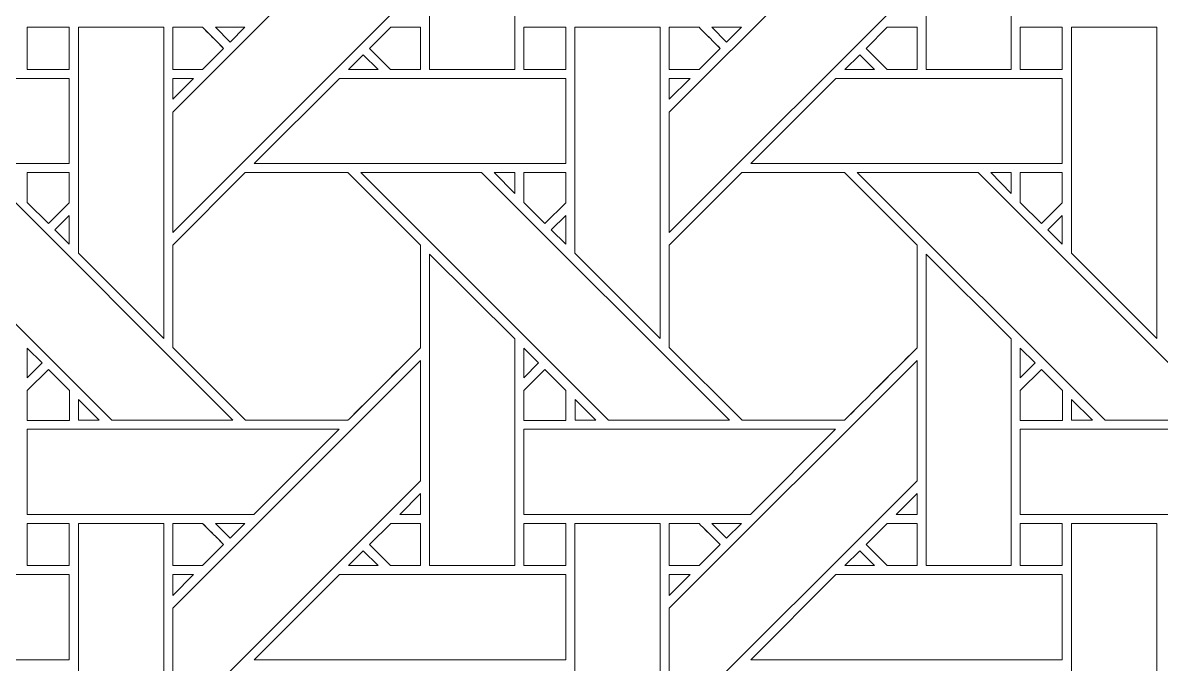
# Model space of a CAD drawing. Header units: inches. Extents: x 4.4 to 20.4, y 1.1 to 17.1.
# Drawn here: x 6.642 to 8.817, y 5.071 to 6.298 of the extents above; entities that cross this region are included whole.
import ezdxf

# ---------------------------------------------------------------- set-up
doc = ezdxf.new("R2010")
doc.units = ezdxf.units.IN
doc.header["$MEASUREMENT"] = 0
doc.layers.add('Design', color=7, linetype='Continuous', lineweight=0)

msp = doc.modelspace()

# ---------------------------------------------------------------- linework, layer by layer
at = {"layer": 'Design'}
for points, knots in [([(4.3829, 17.0948), (4.3829, 17.0948), (4.3829, 1.0948), (4.3829, 1.0948), (4.3829, 1.0948), (20.3829, 1.0948), (20.3829, 1.0948), (20.3829, 1.0948), (20.3829, 17.0948), (20.3829, 17.0948), (20.3829, 17.0948), (4.3829, 17.0948), (4.3829, 17.0948)], [0, 0, 0, 0, 1, 1, 1, 2, 2, 2, 3, 3, 3, 4, 4, 4, 4]), ([(19.3728, 16.2388), (19.3728, 16.2388), (5.2388, 16.2388), (5.2388, 16.2388), (5.2388, 16.2388), (5.2388, 1.9507), (5.2388, 1.9507), (5.2388, 1.9507), (19.5269, 1.9507), (19.5269, 1.9507), (19.5269, 1.9507), (19.5269, 16.2388), (19.5269, 16.2388), (19.5269, 16.2388), (19.3728, 16.2388), (19.3728, 16.2388)], [0, 0, 0, 0, 1, 1, 1, 2, 2, 2, 3, 3, 3, 4, 4, 4, 5, 5, 5, 5]), ([(7.5816, 6.6419), (7.5816, 6.6419), (7.5816, 6.2082), (7.5816, 6.2082), (7.5816, 6.2082), (7.4188, 6.2082), (7.4188, 6.2082), (7.4188, 6.2082), (7.4188, 6.8041), (7.4188, 6.8041), (7.4188, 6.8041), (7.5816, 6.6419), (7.5816, 6.6419)], [0, 0, 0, 0, 1, 1, 1, 2, 2, 2, 3, 3, 3, 4, 4, 4, 4]), ([(8.5303, 6.6419), (8.5303, 6.6419), (8.5303, 6.2082), (8.5303, 6.2082), (8.5303, 6.2082), (8.3676, 6.2082), (8.3676, 6.2082), (8.3676, 6.2082), (8.3676, 6.8041), (8.3676, 6.8041), (8.3676, 6.8041), (8.5303, 6.6419), (8.5303, 6.6419)], [0, 0, 0, 0, 1, 1, 1, 2, 2, 2, 3, 3, 3, 4, 4, 4, 4]), ([(6.928, 6.1269), (6.928, 6.1269), (7.4017, 6.6005), (7.4017, 6.6005), (7.4017, 6.6005), (7.4017, 6.3705), (7.4017, 6.3705), (7.4017, 6.3705), (6.928, 5.8968), (6.928, 5.8968), (6.928, 5.8968), (6.928, 6.1269), (6.928, 6.1269)], [0, 0, 0, 0, 1, 1, 1, 2, 2, 2, 3, 3, 3, 4, 4, 4, 4]), ([(7.8768, 6.1269), (7.8768, 6.1269), (8.3504, 6.6005), (8.3504, 6.6005), (8.3504, 6.6005), (8.3504, 6.3705), (8.3504, 6.3705), (8.3504, 6.3705), (7.8768, 5.8968), (7.8768, 5.8968), (7.8768, 5.8968), (7.8768, 6.1269), (7.8768, 6.1269)], [0, 0, 0, 0, 1, 1, 1, 2, 2, 2, 3, 3, 3, 4, 4, 4, 4]), ([(6.6501, 6.2082), (6.6501, 6.2082), (6.6501, 6.289), (6.6501, 6.289), (6.6501, 6.289), (6.7304, 6.289), (6.7304, 6.289), (6.7304, 6.289), (6.7304, 6.2082), (6.7304, 6.2082), (6.7304, 6.2082), (6.6501, 6.2082), (6.6501, 6.2082)], [0, 0, 0, 0, 1, 1, 1, 2, 2, 2, 3, 3, 3, 4, 4, 4, 4]), ([(6.7304, 6.289), (6.7304, 6.289), (6.7304, 6.2082), (6.7304, 6.2082), (6.7304, 6.2082), (6.6501, 6.2082), (6.6501, 6.2082), (6.6501, 6.2082), (6.6501, 6.289), (6.6501, 6.289), (6.6501, 6.289), (6.7304, 6.289), (6.7304, 6.289)], [0, 0, 0, 0, 1, 1, 1, 2, 2, 2, 3, 3, 3, 4, 4, 4, 4]), ([(6.9109, 6.289), (6.9109, 6.289), (6.9109, 5.6939), (6.9109, 5.6939), (6.9109, 5.6939), (6.748, 5.8568), (6.748, 5.8568), (6.748, 5.8568), (6.748, 6.289), (6.748, 6.289), (6.748, 6.289), (6.9109, 6.289), (6.9109, 6.289)], [0, 0, 0, 0, 1, 1, 1, 2, 2, 2, 3, 3, 3, 4, 4, 4, 4]), ([(6.928, 6.2082), (6.928, 6.2082), (6.928, 6.289), (6.928, 6.289), (6.928, 6.289), (6.985, 6.289), (6.985, 6.289), (6.9902, 6.2839), (7.021, 6.2531), (7.0254, 6.2486), (7.0254, 6.2486), (6.985, 6.2082), (6.985, 6.2082), (6.985, 6.2082), (6.928, 6.2082), (6.928, 6.2082)], [0, 0, 0, 0, 1, 1, 1, 2, 2, 2, 3, 3, 3, 4, 4, 4, 5, 5, 5, 5]), ([(7.0111, 6.263), (7.0111, 6.263), (7.0254, 6.2486), (7.0254, 6.2486), (7.0254, 6.2486), (6.985, 6.2082), (6.985, 6.2082), (6.985, 6.2082), (6.928, 6.2082), (6.928, 6.2082), (6.928, 6.2082), (6.928, 6.289), (6.928, 6.289), (6.928, 6.289), (6.985, 6.289), (6.985, 6.289), (6.9907, 6.2834), (7.0014, 6.2727), (7.0111, 6.263)], [0, 0, 0, 0, 1, 1, 1, 2, 2, 2, 3, 3, 3, 4, 4, 4, 5, 5, 5, 6, 6, 6, 6]), ([(7.0095, 6.289), (7.0095, 6.289), (7.0659, 6.289), (7.0659, 6.289), (7.0659, 6.289), (7.0376, 6.2608), (7.0376, 6.2608), (7.0376, 6.2608), (7.0095, 6.289), (7.0095, 6.289)], [0, 0, 0, 0, 1, 1, 1, 2, 2, 2, 3, 3, 3, 3]), ([(7.3445, 6.2082), (7.3445, 6.2082), (7.3042, 6.2486), (7.3042, 6.2486), (7.3042, 6.2486), (7.3446, 6.289), (7.3446, 6.289), (7.3446, 6.289), (7.4017, 6.289), (7.4017, 6.289), (7.4017, 6.289), (7.4017, 6.2082), (7.4017, 6.2082), (7.4017, 6.2082), (7.3445, 6.2082), (7.3445, 6.2082)], [0, 0, 0, 0, 1, 1, 1, 2, 2, 2, 3, 3, 3, 4, 4, 4, 5, 5, 5, 5]), ([(7.3042, 6.2486), (7.3042, 6.2486), (7.3446, 6.289), (7.3446, 6.289), (7.3446, 6.289), (7.4017, 6.289), (7.4017, 6.289), (7.4017, 6.289), (7.4017, 6.2082), (7.4017, 6.2082), (7.4017, 6.2082), (7.3445, 6.2082), (7.3445, 6.2082), (7.3445, 6.2082), (7.3042, 6.2486), (7.3042, 6.2486)], [0, 0, 0, 0, 1, 1, 1, 2, 2, 2, 3, 3, 3, 4, 4, 4, 5, 5, 5, 5]), ([(7.5989, 6.2082), (7.5989, 6.2082), (7.5989, 6.289), (7.5989, 6.289), (7.5989, 6.289), (7.6791, 6.289), (7.6791, 6.289), (7.6791, 6.289), (7.6791, 6.2082), (7.6791, 6.2082), (7.6791, 6.2082), (7.5989, 6.2082), (7.5989, 6.2082)], [0, 0, 0, 0, 1, 1, 1, 2, 2, 2, 3, 3, 3, 4, 4, 4, 4]), ([(7.5989, 6.289), (7.5989, 6.289), (7.6791, 6.289), (7.6791, 6.289), (7.6791, 6.289), (7.6791, 6.2082), (7.6791, 6.2082), (7.6791, 6.2082), (7.5989, 6.2082), (7.5989, 6.2082), (7.5989, 6.2082), (7.5989, 6.289), (7.5989, 6.289)], [0, 0, 0, 0, 1, 1, 1, 2, 2, 2, 3, 3, 3, 4, 4, 4, 4]), ([(7.8596, 6.289), (7.8596, 6.289), (7.8596, 5.6939), (7.8596, 5.6939), (7.8596, 5.6939), (7.6967, 5.8568), (7.6967, 5.8568), (7.6967, 5.8568), (7.6967, 6.289), (7.6967, 6.289), (7.6967, 6.289), (7.8596, 6.289), (7.8596, 6.289)], [0, 0, 0, 0, 1, 1, 1, 2, 2, 2, 3, 3, 3, 4, 4, 4, 4]), ([(7.8767, 6.2082), (7.8767, 6.2082), (7.8767, 6.289), (7.8767, 6.289), (7.8767, 6.289), (7.9338, 6.289), (7.9338, 6.289), (7.9389, 6.2839), (7.9697, 6.2531), (7.9741, 6.2486), (7.9741, 6.2486), (7.9337, 6.2082), (7.9337, 6.2082), (7.9337, 6.2082), (7.8767, 6.2082), (7.8767, 6.2082)], [0, 0, 0, 0, 1, 1, 1, 2, 2, 2, 3, 3, 3, 4, 4, 4, 5, 5, 5, 5]), ([(7.959, 6.2638), (7.959, 6.2638), (7.9741, 6.2486), (7.9741, 6.2486), (7.9741, 6.2486), (7.9337, 6.2082), (7.9337, 6.2082), (7.9337, 6.2082), (7.8767, 6.2082), (7.8767, 6.2082), (7.8767, 6.2082), (7.8767, 6.289), (7.8767, 6.289), (7.8767, 6.289), (7.9338, 6.289), (7.9338, 6.289), (7.9393, 6.2835), (7.9495, 6.2733), (7.959, 6.2638)], [0, 0, 0, 0, 1, 1, 1, 2, 2, 2, 3, 3, 3, 4, 4, 4, 5, 5, 5, 6, 6, 6, 6]), ([(7.9582, 6.289), (7.9582, 6.289), (8.0146, 6.289), (8.0146, 6.289), (8.0146, 6.289), (7.9864, 6.2608), (7.9864, 6.2608), (7.9864, 6.2608), (7.9582, 6.289), (7.9582, 6.289)], [0, 0, 0, 0, 1, 1, 1, 2, 2, 2, 3, 3, 3, 3]), ([(8.2933, 6.2082), (8.2933, 6.2082), (8.2529, 6.2486), (8.2529, 6.2486), (8.2529, 6.2486), (8.2934, 6.289), (8.2934, 6.289), (8.2934, 6.289), (8.3504, 6.289), (8.3504, 6.289), (8.3504, 6.289), (8.3504, 6.2082), (8.3504, 6.2082), (8.3504, 6.2082), (8.2933, 6.2082), (8.2933, 6.2082)], [0, 0, 0, 0, 1, 1, 1, 2, 2, 2, 3, 3, 3, 4, 4, 4, 5, 5, 5, 5]), ([(8.2529, 6.2486), (8.2529, 6.2486), (8.2934, 6.289), (8.2934, 6.289), (8.2934, 6.289), (8.3504, 6.289), (8.3504, 6.289), (8.3504, 6.289), (8.3504, 6.2082), (8.3504, 6.2082), (8.3504, 6.2082), (8.2933, 6.2082), (8.2933, 6.2082), (8.2933, 6.2082), (8.2529, 6.2486), (8.2529, 6.2486)], [0, 0, 0, 0, 1, 1, 1, 2, 2, 2, 3, 3, 3, 4, 4, 4, 5, 5, 5, 5]), ([(8.5476, 6.2082), (8.5476, 6.2082), (8.5476, 6.289), (8.5476, 6.289), (8.5476, 6.289), (8.6278, 6.289), (8.6278, 6.289), (8.6278, 6.289), (8.6278, 6.2082), (8.6278, 6.2082), (8.6278, 6.2082), (8.5476, 6.2082), (8.5476, 6.2082)], [0, 0, 0, 0, 1, 1, 1, 2, 2, 2, 3, 3, 3, 4, 4, 4, 4]), ([(8.5476, 6.289), (8.5476, 6.289), (8.6278, 6.289), (8.6278, 6.289), (8.6278, 6.289), (8.6278, 6.2082), (8.6278, 6.2082), (8.6278, 6.2082), (8.5476, 6.2082), (8.5476, 6.2082), (8.5476, 6.2082), (8.5476, 6.289), (8.5476, 6.289)], [0, 0, 0, 0, 1, 1, 1, 2, 2, 2, 3, 3, 3, 4, 4, 4, 4]), ([(8.8083, 6.289), (8.8083, 6.289), (8.8083, 5.6939), (8.8083, 5.6939), (8.8083, 5.6939), (8.6454, 5.8568), (8.6454, 5.8568), (8.6454, 5.8568), (8.6454, 6.289), (8.6454, 6.289), (8.6454, 6.289), (8.8083, 6.289), (8.8083, 6.289)], [0, 0, 0, 0, 1, 1, 1, 2, 2, 2, 3, 3, 3, 4, 4, 4, 4]), ([(7.3204, 6.2082), (7.3204, 6.2082), (7.2639, 6.2082), (7.2639, 6.2082), (7.2639, 6.2082), (7.2921, 6.2365), (7.2921, 6.2365), (7.2921, 6.2365), (7.3204, 6.2082), (7.3204, 6.2082)], [0, 0, 0, 0, 1, 1, 1, 2, 2, 2, 3, 3, 3, 3]), ([(8.2691, 6.2082), (8.2691, 6.2082), (8.2126, 6.2082), (8.2126, 6.2082), (8.2126, 6.2082), (8.2408, 6.2365), (8.2408, 6.2365), (8.2408, 6.2365), (8.2691, 6.2082), (8.2691, 6.2082)], [0, 0, 0, 0, 1, 1, 1, 2, 2, 2, 3, 3, 3, 3]), ([(6.298, 6.1911), (6.298, 6.1911), (6.7304, 6.1911), (6.7304, 6.1911), (6.7304, 6.1911), (6.7304, 6.0283), (6.7304, 6.0283), (6.7304, 6.0283), (6.1351, 6.0283), (6.1351, 6.0283), (6.1351, 6.0283), (6.298, 6.1911), (6.298, 6.1911)], [0, 0, 0, 0, 1, 1, 1, 2, 2, 2, 3, 3, 3, 4, 4, 4, 4]), ([(6.9679, 6.1911), (6.9679, 6.1911), (6.928, 6.1513), (6.928, 6.1513), (6.928, 6.1513), (6.928, 6.1911), (6.928, 6.1911), (6.928, 6.1911), (6.9679, 6.1911), (6.9679, 6.1911)], [0, 0, 0, 0, 1, 1, 1, 2, 2, 2, 3, 3, 3, 3]), ([(7.2467, 6.1911), (7.2467, 6.1911), (7.6792, 6.1911), (7.6792, 6.1911), (7.6792, 6.1911), (7.6792, 6.0283), (7.6792, 6.0283), (7.6792, 6.0283), (7.0839, 6.0283), (7.0839, 6.0283), (7.0839, 6.0283), (7.2467, 6.1911), (7.2467, 6.1911)], [0, 0, 0, 0, 1, 1, 1, 2, 2, 2, 3, 3, 3, 4, 4, 4, 4]), ([(7.9166, 6.1911), (7.9166, 6.1911), (7.8768, 6.1513), (7.8768, 6.1513), (7.8768, 6.1513), (7.8768, 6.1911), (7.8768, 6.1911), (7.8768, 6.1911), (7.9166, 6.1911), (7.9166, 6.1911)], [0, 0, 0, 0, 1, 1, 1, 2, 2, 2, 3, 3, 3, 3]), ([(8.1954, 6.1911), (8.1954, 6.1911), (8.6279, 6.1911), (8.6279, 6.1911), (8.6279, 6.1911), (8.6279, 6.0283), (8.6279, 6.0283), (8.6279, 6.0283), (8.0326, 6.0283), (8.0326, 6.0283), (8.0326, 6.0283), (8.1954, 6.1911), (8.1954, 6.1911)], [0, 0, 0, 0, 1, 1, 1, 2, 2, 2, 3, 3, 3, 4, 4, 4, 4]), ([(6.5694, 6.0112), (6.5694, 6.0112), (7.043, 5.5375), (7.043, 5.5375), (7.043, 5.5375), (6.812, 5.5375), (6.812, 5.5375), (6.812, 5.5375), (6.3385, 6.0112), (6.3385, 6.0112), (6.3385, 6.0112), (6.5694, 6.0112), (6.5694, 6.0112)], [0, 0, 0, 0, 1, 1, 1, 2, 2, 2, 3, 3, 3, 4, 4, 4, 4]), ([(6.6501, 5.9539), (6.6501, 5.9539), (6.6501, 6.0111), (6.6501, 6.0111), (6.6501, 6.0111), (6.7304, 6.0111), (6.7304, 6.0111), (6.7304, 6.0111), (6.7304, 5.9535), (6.7304, 5.9535), (6.7304, 5.9535), (6.6904, 5.9136), (6.6904, 5.9136), (6.6904, 5.9136), (6.6501, 5.9539), (6.6501, 5.9539)], [0, 0, 0, 0, 1, 1, 1, 2, 2, 2, 3, 3, 3, 4, 4, 4, 5, 5, 5, 5]), ([(6.6904, 5.9136), (6.6904, 5.9136), (6.6501, 5.9539), (6.6501, 5.9539), (6.6501, 5.9539), (6.6501, 6.0111), (6.6501, 6.0111), (6.6501, 6.0111), (6.7304, 6.0111), (6.7304, 6.0111), (6.7304, 6.0111), (6.7304, 5.9535), (6.7304, 5.9535), (6.7304, 5.9535), (6.6904, 5.9136), (6.6904, 5.9136)], [0, 0, 0, 0, 1, 1, 1, 2, 2, 2, 3, 3, 3, 4, 4, 4, 5, 5, 5, 5]), ([(7.2629, 5.5375), (7.2629, 5.5375), (7.0672, 5.5375), (7.0672, 5.5375), (7.0672, 5.5375), (6.928, 5.6767), (6.928, 5.6767), (6.928, 5.6767), (6.928, 5.8724), (6.928, 5.8724), (6.928, 5.8724), (7.0667, 6.0111), (7.0667, 6.0111), (7.0667, 6.0111), (7.2629, 6.0111), (7.2629, 6.0111), (7.2629, 6.0111), (7.4016, 5.8724), (7.4016, 5.8724), (7.4016, 5.8724), (7.4016, 5.6762), (7.4016, 5.6762), (7.3838, 5.6582), (7.2719, 5.5465), (7.2629, 5.5375)], [0, 0, 0, 0, 1, 1, 1, 2, 2, 2, 3, 3, 3, 4, 4, 4, 5, 5, 5, 6, 6, 6, 7, 7, 7, 8, 8, 8, 8]), ([(6.928, 5.8724), (6.928, 5.8724), (7.0667, 6.0111), (7.0667, 6.0111), (7.0667, 6.0111), (7.2629, 6.0111), (7.2629, 6.0111), (7.2629, 6.0111), (7.4016, 5.8724), (7.4016, 5.8724), (7.4016, 5.8724), (7.4016, 5.6762), (7.4016, 5.6762), (7.3836, 5.658), (7.2717, 5.5463), (7.2629, 5.5375), (7.2629, 5.5375), (7.0672, 5.5375), (7.0672, 5.5375), (7.0672, 5.5375), (6.928, 5.6767), (6.928, 5.6767), (6.928, 5.6767), (6.928, 5.8724), (6.928, 5.8724)], [0, 0, 0, 0, 1, 1, 1, 2, 2, 2, 3, 3, 3, 4, 4, 4, 5, 5, 5, 6, 6, 6, 7, 7, 7, 8, 8, 8, 8]), ([(7.5181, 6.0112), (7.5181, 6.0112), (7.9918, 5.5375), (7.9918, 5.5375), (7.9918, 5.5375), (7.7607, 5.5375), (7.7607, 5.5375), (7.7607, 5.5375), (7.2872, 6.0112), (7.2872, 6.0112), (7.2872, 6.0112), (7.5181, 6.0112), (7.5181, 6.0112)], [0, 0, 0, 0, 1, 1, 1, 2, 2, 2, 3, 3, 3, 4, 4, 4, 4]), ([(7.5817, 6.0111), (7.5817, 6.0111), (7.5817, 5.9713), (7.5817, 5.9713), (7.5817, 5.9713), (7.5422, 6.0111), (7.5422, 6.0111), (7.5422, 6.0111), (7.5817, 6.0111), (7.5817, 6.0111)], [0, 0, 0, 0, 1, 1, 1, 2, 2, 2, 3, 3, 3, 3]), ([(7.6791, 6.0111), (7.6791, 6.0111), (7.6791, 5.9535), (7.6791, 5.9535), (7.6791, 5.9535), (7.6392, 5.9136), (7.6392, 5.9136), (7.6392, 5.9136), (7.5988, 5.9539), (7.5988, 5.9539), (7.5988, 5.9539), (7.5988, 6.0111), (7.5988, 6.0111), (7.5988, 6.0111), (7.6791, 6.0111), (7.6791, 6.0111)], [0, 0, 0, 0, 1, 1, 1, 2, 2, 2, 3, 3, 3, 4, 4, 4, 5, 5, 5, 5]), ([(7.6392, 5.9136), (7.6392, 5.9136), (7.5988, 5.9539), (7.5988, 5.9539), (7.5988, 5.9539), (7.5988, 6.0111), (7.5988, 6.0111), (7.5988, 6.0111), (7.6791, 6.0111), (7.6791, 6.0111), (7.6791, 6.0111), (7.6791, 5.9535), (7.6791, 5.9535), (7.6791, 5.9535), (7.6392, 5.9136), (7.6392, 5.9136)], [0, 0, 0, 0, 1, 1, 1, 2, 2, 2, 3, 3, 3, 4, 4, 4, 5, 5, 5, 5]), ([(8.2117, 5.5375), (8.2117, 5.5375), (8.016, 5.5375), (8.016, 5.5375), (8.016, 5.5375), (7.8767, 5.6767), (7.8767, 5.6767), (7.8767, 5.6767), (7.8767, 5.8724), (7.8767, 5.8724), (7.8767, 5.8724), (8.0154, 6.0111), (8.0154, 6.0111), (8.0154, 6.0111), (8.2116, 6.0111), (8.2116, 6.0111), (8.2116, 6.0111), (8.3504, 5.8724), (8.3504, 5.8724), (8.3504, 5.8724), (8.3504, 5.6762), (8.3504, 5.6762), (8.3326, 5.6582), (8.2207, 5.5465), (8.2117, 5.5375)], [0, 0, 0, 0, 1, 1, 1, 2, 2, 2, 3, 3, 3, 4, 4, 4, 5, 5, 5, 6, 6, 6, 7, 7, 7, 8, 8, 8, 8]), ([(7.8767, 5.8724), (7.8767, 5.8724), (8.0154, 6.0111), (8.0154, 6.0111), (8.0154, 6.0111), (8.2116, 6.0111), (8.2116, 6.0111), (8.2116, 6.0111), (8.3504, 5.8724), (8.3504, 5.8724), (8.3504, 5.8724), (8.3504, 5.6762), (8.3504, 5.6762), (8.3324, 5.6581), (8.2205, 5.5464), (8.2117, 5.5375), (8.2117, 5.5375), (8.016, 5.5375), (8.016, 5.5375), (8.016, 5.5375), (7.8767, 5.6767), (7.8767, 5.6767), (7.8767, 5.6767), (7.8767, 5.8724), (7.8767, 5.8724)], [0, 0, 0, 0, 1, 1, 1, 2, 2, 2, 3, 3, 3, 4, 4, 4, 5, 5, 5, 6, 6, 6, 7, 7, 7, 8, 8, 8, 8]), ([(8.2359, 6.0112), (8.2359, 6.0112), (8.4669, 6.0112), (8.4669, 6.0112), (8.4669, 6.0112), (8.9405, 5.5375), (8.9405, 5.5375), (8.9405, 5.5375), (8.7095, 5.5375), (8.7095, 5.5375), (8.7095, 5.5375), (8.2359, 6.0112), (8.2359, 6.0112)], [0, 0, 0, 0, 1, 1, 1, 2, 2, 2, 3, 3, 3, 4, 4, 4, 4]), ([(8.5304, 6.0111), (8.5304, 6.0111), (8.5304, 5.9713), (8.5304, 5.9713), (8.5304, 5.9713), (8.491, 6.0111), (8.491, 6.0111), (8.491, 6.0111), (8.5304, 6.0111), (8.5304, 6.0111)], [0, 0, 0, 0, 1, 1, 1, 2, 2, 2, 3, 3, 3, 3]), ([(8.6278, 6.0111), (8.6278, 6.0111), (8.6278, 5.9535), (8.6278, 5.9535), (8.6278, 5.9535), (8.5879, 5.9136), (8.5879, 5.9136), (8.5879, 5.9136), (8.5476, 5.9539), (8.5476, 5.9539), (8.5476, 5.9539), (8.5476, 6.0111), (8.5476, 6.0111), (8.5476, 6.0111), (8.6278, 6.0111), (8.6278, 6.0111)], [0, 0, 0, 0, 1, 1, 1, 2, 2, 2, 3, 3, 3, 4, 4, 4, 5, 5, 5, 5]), ([(8.5879, 5.9136), (8.5879, 5.9136), (8.5476, 5.9539), (8.5476, 5.9539), (8.5476, 5.9539), (8.5476, 6.0111), (8.5476, 6.0111), (8.5476, 6.0111), (8.6278, 6.0111), (8.6278, 6.0111), (8.6278, 6.0111), (8.6278, 5.9535), (8.6278, 5.9535), (8.6278, 5.9535), (8.5879, 5.9136), (8.5879, 5.9136)], [0, 0, 0, 0, 1, 1, 1, 2, 2, 2, 3, 3, 3, 4, 4, 4, 5, 5, 5, 5]), ([(6.7304, 5.9293), (6.7304, 5.9293), (6.7304, 5.8741), (6.7304, 5.8741), (6.7304, 5.8741), (6.7027, 5.9015), (6.7027, 5.9015), (6.7027, 5.9015), (6.7304, 5.9293), (6.7304, 5.9293)], [0, 0, 0, 0, 1, 1, 1, 2, 2, 2, 3, 3, 3, 3]), ([(7.6792, 5.9293), (7.6792, 5.9293), (7.6792, 5.8741), (7.6792, 5.8741), (7.6792, 5.8741), (7.6514, 5.9015), (7.6514, 5.9015), (7.6514, 5.9015), (7.6792, 5.9293), (7.6792, 5.9293)], [0, 0, 0, 0, 1, 1, 1, 2, 2, 2, 3, 3, 3, 3]), ([(8.6279, 5.9293), (8.6279, 5.9293), (8.6279, 5.8741), (8.6279, 5.8741), (8.6279, 5.8741), (8.6001, 5.9015), (8.6001, 5.9015), (8.6001, 5.9015), (8.6279, 5.9293), (8.6279, 5.9293)], [0, 0, 0, 0, 1, 1, 1, 2, 2, 2, 3, 3, 3, 3]), ([(7.5816, 5.6932), (7.5816, 5.6932), (7.5816, 5.2595), (7.5816, 5.2595), (7.5816, 5.2595), (7.4188, 5.2595), (7.4188, 5.2595), (7.4188, 5.2595), (7.4188, 5.8553), (7.4188, 5.8553), (7.4188, 5.8553), (7.5816, 5.6932), (7.5816, 5.6932)], [0, 0, 0, 0, 1, 1, 1, 2, 2, 2, 3, 3, 3, 4, 4, 4, 4]), ([(8.5303, 5.6932), (8.5303, 5.6932), (8.5303, 5.2595), (8.5303, 5.2595), (8.5303, 5.2595), (8.3676, 5.2595), (8.3676, 5.2595), (8.3676, 5.2595), (8.3676, 5.8553), (8.3676, 5.8553), (8.3676, 5.8553), (8.5303, 5.6932), (8.5303, 5.6932)], [0, 0, 0, 0, 1, 1, 1, 2, 2, 2, 3, 3, 3, 4, 4, 4, 4]), ([(6.6502, 5.6189), (6.6502, 5.6189), (6.6502, 5.6757), (6.6502, 5.6757), (6.6502, 5.6757), (6.6784, 5.6471), (6.6784, 5.6471), (6.6784, 5.6471), (6.6502, 5.6189), (6.6502, 5.6189)], [0, 0, 0, 0, 1, 1, 1, 2, 2, 2, 3, 3, 3, 3]), ([(7.5989, 5.6189), (7.5989, 5.6189), (7.5989, 5.6757), (7.5989, 5.6757), (7.5989, 5.6757), (7.6271, 5.6471), (7.6271, 5.6471), (7.6271, 5.6471), (7.5989, 5.6189), (7.5989, 5.6189)], [0, 0, 0, 0, 1, 1, 1, 2, 2, 2, 3, 3, 3, 3]), ([(8.5758, 5.6471), (8.5758, 5.6471), (8.5476, 5.6189), (8.5476, 5.6189), (8.5476, 5.6189), (8.5476, 5.6757), (8.5476, 5.6757), (8.5476, 5.6757), (8.5758, 5.6471), (8.5758, 5.6471)], [0, 0, 0, 0, 1, 1, 1, 2, 2, 2, 3, 3, 3, 3]), ([(6.6501, 5.5372), (6.6501, 5.5372), (6.6501, 5.5945), (6.6501, 5.5945), (6.6501, 5.5945), (6.6904, 5.6349), (6.6904, 5.6349), (6.6904, 5.6349), (6.7308, 5.5945), (6.7308, 5.5945), (6.7308, 5.5945), (6.7308, 5.5372), (6.7308, 5.5372), (6.7308, 5.5372), (6.6501, 5.5372), (6.6501, 5.5372)], [0, 0, 0, 0, 1, 1, 1, 2, 2, 2, 3, 3, 3, 4, 4, 4, 5, 5, 5, 5]), ([(6.6904, 5.6349), (6.6904, 5.6349), (6.7308, 5.5945), (6.7308, 5.5945), (6.7308, 5.5945), (6.7308, 5.5372), (6.7308, 5.5372), (6.7308, 5.5372), (6.6501, 5.5372), (6.6501, 5.5372), (6.6501, 5.5372), (6.6501, 5.5945), (6.6501, 5.5945), (6.6501, 5.5945), (6.6904, 5.6349), (6.6904, 5.6349)], [0, 0, 0, 0, 1, 1, 1, 2, 2, 2, 3, 3, 3, 4, 4, 4, 5, 5, 5, 5]), ([(6.928, 5.1782), (6.928, 5.1782), (7.4017, 5.6518), (7.4017, 5.6518), (7.4017, 5.6518), (7.4017, 5.4217), (7.4017, 5.4217), (7.4017, 5.4217), (6.928, 4.9481), (6.928, 4.9481), (6.928, 4.9481), (6.928, 5.1782), (6.928, 5.1782)], [0, 0, 0, 0, 1, 1, 1, 2, 2, 2, 3, 3, 3, 4, 4, 4, 4]), ([(7.5989, 5.5372), (7.5989, 5.5372), (7.5989, 5.5945), (7.5989, 5.5945), (7.5989, 5.5945), (7.6392, 5.6349), (7.6392, 5.6349), (7.6392, 5.6349), (7.6795, 5.5945), (7.6795, 5.5945), (7.6795, 5.5945), (7.6795, 5.5372), (7.6795, 5.5372), (7.6795, 5.5372), (7.5989, 5.5372), (7.5989, 5.5372)], [0, 0, 0, 0, 1, 1, 1, 2, 2, 2, 3, 3, 3, 4, 4, 4, 5, 5, 5, 5]), ([(7.6392, 5.6349), (7.6392, 5.6349), (7.6795, 5.5945), (7.6795, 5.5945), (7.6795, 5.5945), (7.6795, 5.5372), (7.6795, 5.5372), (7.6795, 5.5372), (7.5989, 5.5372), (7.5989, 5.5372), (7.5989, 5.5372), (7.5989, 5.5945), (7.5989, 5.5945), (7.5989, 5.5945), (7.6392, 5.6349), (7.6392, 5.6349)], [0, 0, 0, 0, 1, 1, 1, 2, 2, 2, 3, 3, 3, 4, 4, 4, 5, 5, 5, 5]), ([(7.8768, 5.1782), (7.8768, 5.1782), (8.3504, 5.6518), (8.3504, 5.6518), (8.3504, 5.6518), (8.3504, 5.4217), (8.3504, 5.4217), (8.3504, 5.4217), (7.8768, 4.9481), (7.8768, 4.9481), (7.8768, 4.9481), (7.8768, 5.1782), (7.8768, 5.1782)], [0, 0, 0, 0, 1, 1, 1, 2, 2, 2, 3, 3, 3, 4, 4, 4, 4]), ([(8.5476, 5.5372), (8.5476, 5.5372), (8.5476, 5.5945), (8.5476, 5.5945), (8.5476, 5.5945), (8.5879, 5.6349), (8.5879, 5.6349), (8.5879, 5.6349), (8.6282, 5.5945), (8.6282, 5.5945), (8.6282, 5.5945), (8.6282, 5.5372), (8.6282, 5.5372), (8.6282, 5.5372), (8.5476, 5.5372), (8.5476, 5.5372)], [0, 0, 0, 0, 1, 1, 1, 2, 2, 2, 3, 3, 3, 4, 4, 4, 5, 5, 5, 5]), ([(8.5476, 5.5945), (8.5476, 5.5945), (8.5879, 5.6349), (8.5879, 5.6349), (8.5879, 5.6349), (8.6282, 5.5945), (8.6282, 5.5945), (8.6282, 5.5945), (8.6282, 5.5372), (8.6282, 5.5372), (8.6282, 5.5372), (8.5476, 5.5372), (8.5476, 5.5372), (8.5476, 5.5372), (8.5476, 5.5945), (8.5476, 5.5945)], [0, 0, 0, 0, 1, 1, 1, 2, 2, 2, 3, 3, 3, 4, 4, 4, 5, 5, 5, 5]), ([(6.7481, 5.5375), (6.7481, 5.5375), (6.7481, 5.5773), (6.7481, 5.5773), (6.7481, 5.5773), (6.7878, 5.5375), (6.7878, 5.5375), (6.7878, 5.5375), (6.7481, 5.5375), (6.7481, 5.5375)], [0, 0, 0, 0, 1, 1, 1, 2, 2, 2, 3, 3, 3, 3]), ([(7.6968, 5.5375), (7.6968, 5.5375), (7.6968, 5.5773), (7.6968, 5.5773), (7.6968, 5.5773), (7.7365, 5.5375), (7.7365, 5.5375), (7.7365, 5.5375), (7.6968, 5.5375), (7.6968, 5.5375)], [0, 0, 0, 0, 1, 1, 1, 2, 2, 2, 3, 3, 3, 3]), ([(8.6853, 5.5375), (8.6853, 5.5375), (8.6455, 5.5375), (8.6455, 5.5375), (8.6455, 5.5375), (8.6455, 5.5773), (8.6455, 5.5773), (8.6455, 5.5773), (8.6853, 5.5375), (8.6853, 5.5375)], [0, 0, 0, 0, 1, 1, 1, 2, 2, 2, 3, 3, 3, 3]), ([(6.6502, 5.3576), (6.6502, 5.3576), (6.6502, 5.5202), (6.6502, 5.5202), (6.6502, 5.5202), (7.2459, 5.5202), (7.2459, 5.5202), (7.2459, 5.5202), (7.0832, 5.3576), (7.0832, 5.3576), (7.0832, 5.3576), (6.6502, 5.3576), (6.6502, 5.3576)], [0, 0, 0, 0, 1, 1, 1, 2, 2, 2, 3, 3, 3, 4, 4, 4, 4]), ([(7.5989, 5.3576), (7.5989, 5.3576), (7.5989, 5.5202), (7.5989, 5.5202), (7.5989, 5.5202), (8.1946, 5.5202), (8.1946, 5.5202), (8.1946, 5.5202), (8.0319, 5.3576), (8.0319, 5.3576), (8.0319, 5.3576), (7.5989, 5.3576), (7.5989, 5.3576)], [0, 0, 0, 0, 1, 1, 1, 2, 2, 2, 3, 3, 3, 4, 4, 4, 4]), ([(8.5476, 5.3576), (8.5476, 5.3576), (8.5476, 5.5202), (8.5476, 5.5202), (8.5476, 5.5202), (9.1433, 5.5202), (9.1433, 5.5202), (9.1433, 5.5202), (8.9806, 5.3576), (8.9806, 5.3576), (8.9806, 5.3576), (8.5476, 5.3576), (8.5476, 5.3576)], [0, 0, 0, 0, 1, 1, 1, 2, 2, 2, 3, 3, 3, 4, 4, 4, 4]), ([(7.3619, 5.3576), (7.3619, 5.3576), (7.4017, 5.3973), (7.4017, 5.3973), (7.4017, 5.3973), (7.4017, 5.3576), (7.4017, 5.3576), (7.4017, 5.3576), (7.3619, 5.3576), (7.3619, 5.3576)], [0, 0, 0, 0, 1, 1, 1, 2, 2, 2, 3, 3, 3, 3]), ([(8.3107, 5.3576), (8.3107, 5.3576), (8.3504, 5.3973), (8.3504, 5.3973), (8.3504, 5.3973), (8.3504, 5.3576), (8.3504, 5.3576), (8.3504, 5.3576), (8.3107, 5.3576), (8.3107, 5.3576)], [0, 0, 0, 0, 1, 1, 1, 2, 2, 2, 3, 3, 3, 3]), ([(6.6501, 5.2595), (6.6501, 5.2595), (6.6501, 5.3403), (6.6501, 5.3403), (6.6501, 5.3403), (6.7304, 5.3403), (6.7304, 5.3403), (6.7304, 5.3403), (6.7304, 5.2595), (6.7304, 5.2595), (6.7304, 5.2595), (6.6501, 5.2595), (6.6501, 5.2595)], [0, 0, 0, 0, 1, 1, 1, 2, 2, 2, 3, 3, 3, 4, 4, 4, 4]), ([(6.7304, 5.3403), (6.7304, 5.3403), (6.7304, 5.2595), (6.7304, 5.2595), (6.7304, 5.2595), (6.6501, 5.2595), (6.6501, 5.2595), (6.6501, 5.2595), (6.6501, 5.3403), (6.6501, 5.3403), (6.6501, 5.3403), (6.7304, 5.3403), (6.7304, 5.3403)], [0, 0, 0, 0, 1, 1, 1, 2, 2, 2, 3, 3, 3, 4, 4, 4, 4]), ([(6.9109, 5.3403), (6.9109, 5.3403), (6.9109, 4.7452), (6.9109, 4.7452), (6.9109, 4.7452), (6.748, 4.9081), (6.748, 4.9081), (6.748, 4.9081), (6.748, 5.3403), (6.748, 5.3403), (6.748, 5.3403), (6.9109, 5.3403), (6.9109, 5.3403)], [0, 0, 0, 0, 1, 1, 1, 2, 2, 2, 3, 3, 3, 4, 4, 4, 4]), ([(6.928, 5.2595), (6.928, 5.2595), (6.928, 5.3403), (6.928, 5.3403), (6.928, 5.3403), (6.985, 5.3403), (6.985, 5.3403), (6.9902, 5.3351), (7.021, 5.3043), (7.0254, 5.2999), (7.0254, 5.2999), (6.985, 5.2595), (6.985, 5.2595), (6.985, 5.2595), (6.928, 5.2595), (6.928, 5.2595)], [0, 0, 0, 0, 1, 1, 1, 2, 2, 2, 3, 3, 3, 4, 4, 4, 5, 5, 5, 5]), ([(7.0096, 5.3158), (7.0155, 5.3098), (7.0212, 5.3041), (7.0254, 5.2999), (7.0254, 5.2999), (6.985, 5.2595), (6.985, 5.2595), (6.985, 5.2595), (6.928, 5.2595), (6.928, 5.2595), (6.928, 5.2595), (6.928, 5.3403), (6.928, 5.3403), (6.928, 5.3403), (6.985, 5.3403), (6.985, 5.3403), (6.9904, 5.3349), (7.0003, 5.3251), (7.0096, 5.3158)], [0, 0, 0, 0, 1, 1, 1, 2, 2, 2, 3, 3, 3, 4, 4, 4, 5, 5, 5, 6, 6, 6, 6]), ([(7.0095, 5.3403), (7.0095, 5.3403), (7.0659, 5.3403), (7.0659, 5.3403), (7.0659, 5.3403), (7.0376, 5.3121), (7.0376, 5.3121), (7.0376, 5.3121), (7.0095, 5.3403), (7.0095, 5.3403)], [0, 0, 0, 0, 1, 1, 1, 2, 2, 2, 3, 3, 3, 3]), ([(7.3445, 5.2595), (7.3445, 5.2595), (7.3042, 5.2998), (7.3042, 5.2998), (7.3042, 5.2998), (7.3446, 5.3403), (7.3446, 5.3403), (7.3446, 5.3403), (7.4017, 5.3403), (7.4017, 5.3403), (7.4017, 5.3403), (7.4017, 5.2595), (7.4017, 5.2595), (7.4017, 5.2595), (7.3445, 5.2595), (7.3445, 5.2595)], [0, 0, 0, 0, 1, 1, 1, 2, 2, 2, 3, 3, 3, 4, 4, 4, 5, 5, 5, 5]), ([(7.3042, 5.2998), (7.3042, 5.2998), (7.3446, 5.3403), (7.3446, 5.3403), (7.3446, 5.3403), (7.4017, 5.3403), (7.4017, 5.3403), (7.4017, 5.3403), (7.4017, 5.2595), (7.4017, 5.2595), (7.4017, 5.2595), (7.3445, 5.2595), (7.3445, 5.2595), (7.3445, 5.2595), (7.3042, 5.2998), (7.3042, 5.2998)], [0, 0, 0, 0, 1, 1, 1, 2, 2, 2, 3, 3, 3, 4, 4, 4, 5, 5, 5, 5]), ([(7.5989, 5.2595), (7.5989, 5.2595), (7.5989, 5.3403), (7.5989, 5.3403), (7.5989, 5.3403), (7.6791, 5.3403), (7.6791, 5.3403), (7.6791, 5.3403), (7.6791, 5.2595), (7.6791, 5.2595), (7.6791, 5.2595), (7.5989, 5.2595), (7.5989, 5.2595)], [0, 0, 0, 0, 1, 1, 1, 2, 2, 2, 3, 3, 3, 4, 4, 4, 4]), ([(7.5989, 5.3403), (7.5989, 5.3403), (7.6791, 5.3403), (7.6791, 5.3403), (7.6791, 5.3403), (7.6791, 5.2595), (7.6791, 5.2595), (7.6791, 5.2595), (7.5989, 5.2595), (7.5989, 5.2595), (7.5989, 5.2595), (7.5989, 5.3403), (7.5989, 5.3403)], [0, 0, 0, 0, 1, 1, 1, 2, 2, 2, 3, 3, 3, 4, 4, 4, 4]), ([(7.8596, 5.3403), (7.8596, 5.3403), (7.8596, 4.7452), (7.8596, 4.7452), (7.8596, 4.7452), (7.6967, 4.9081), (7.6967, 4.9081), (7.6967, 4.9081), (7.6967, 5.3403), (7.6967, 5.3403), (7.6967, 5.3403), (7.8596, 5.3403), (7.8596, 5.3403)], [0, 0, 0, 0, 1, 1, 1, 2, 2, 2, 3, 3, 3, 4, 4, 4, 4]), ([(7.8767, 5.2595), (7.8767, 5.2595), (7.8767, 5.3403), (7.8767, 5.3403), (7.8767, 5.3403), (7.9338, 5.3403), (7.9338, 5.3403), (7.9389, 5.3351), (7.9697, 5.3043), (7.9741, 5.2999), (7.9741, 5.2999), (7.9337, 5.2595), (7.9337, 5.2595), (7.9337, 5.2595), (7.8767, 5.2595), (7.8767, 5.2595)], [0, 0, 0, 0, 1, 1, 1, 2, 2, 2, 3, 3, 3, 4, 4, 4, 5, 5, 5, 5]), ([(7.8767, 5.3403), (7.8767, 5.3403), (7.9338, 5.3403), (7.9338, 5.3403), (7.939, 5.3351), (7.9698, 5.3042), (7.9741, 5.2999), (7.9741, 5.2999), (7.9337, 5.2595), (7.9337, 5.2595), (7.9337, 5.2595), (7.8767, 5.2595), (7.8767, 5.2595), (7.8767, 5.2595), (7.8767, 5.3403), (7.8767, 5.3403)], [0, 0, 0, 0, 1, 1, 1, 2, 2, 2, 3, 3, 3, 4, 4, 4, 5, 5, 5, 5]), ([(8.0146, 5.3403), (8.0146, 5.3403), (7.9864, 5.3121), (7.9864, 5.3121), (7.9864, 5.3121), (7.9582, 5.3403), (7.9582, 5.3403), (7.9582, 5.3403), (8.0146, 5.3403), (8.0146, 5.3403)], [0, 0, 0, 0, 1, 1, 1, 2, 2, 2, 3, 3, 3, 3]), ([(8.2933, 5.2595), (8.2933, 5.2595), (8.2529, 5.2998), (8.2529, 5.2998), (8.2529, 5.2998), (8.2933, 5.3403), (8.2933, 5.3403), (8.2933, 5.3403), (8.3504, 5.3403), (8.3504, 5.3403), (8.3504, 5.3403), (8.3504, 5.2595), (8.3504, 5.2595), (8.3504, 5.2595), (8.2933, 5.2595), (8.2933, 5.2595)], [0, 0, 0, 0, 1, 1, 1, 2, 2, 2, 3, 3, 3, 4, 4, 4, 5, 5, 5, 5]), ([(8.2529, 5.2998), (8.2529, 5.2998), (8.2933, 5.3403), (8.2933, 5.3403), (8.2933, 5.3403), (8.3504, 5.3403), (8.3504, 5.3403), (8.3504, 5.3403), (8.3504, 5.2595), (8.3504, 5.2595), (8.3504, 5.2595), (8.2933, 5.2595), (8.2933, 5.2595), (8.2933, 5.2595), (8.2529, 5.2998), (8.2529, 5.2998)], [0, 0, 0, 0, 1, 1, 1, 2, 2, 2, 3, 3, 3, 4, 4, 4, 5, 5, 5, 5]), ([(8.5476, 5.2595), (8.5476, 5.2595), (8.5476, 5.3403), (8.5476, 5.3403), (8.5476, 5.3403), (8.6278, 5.3403), (8.6278, 5.3403), (8.6278, 5.3403), (8.6278, 5.2595), (8.6278, 5.2595), (8.6278, 5.2595), (8.5476, 5.2595), (8.5476, 5.2595)], [0, 0, 0, 0, 1, 1, 1, 2, 2, 2, 3, 3, 3, 4, 4, 4, 4]), ([(8.5476, 5.3403), (8.5476, 5.3403), (8.6278, 5.3403), (8.6278, 5.3403), (8.6278, 5.3403), (8.6278, 5.2595), (8.6278, 5.2595), (8.6278, 5.2595), (8.5476, 5.2595), (8.5476, 5.2595), (8.5476, 5.2595), (8.5476, 5.3403), (8.5476, 5.3403)], [0, 0, 0, 0, 1, 1, 1, 2, 2, 2, 3, 3, 3, 4, 4, 4, 4]), ([(8.8083, 5.3403), (8.8083, 5.3403), (8.8083, 4.7452), (8.8083, 4.7452), (8.8083, 4.7452), (8.6454, 4.9081), (8.6454, 4.9081), (8.6454, 4.9081), (8.6454, 5.3403), (8.6454, 5.3403), (8.6454, 5.3403), (8.8083, 5.3403), (8.8083, 5.3403)], [0, 0, 0, 0, 1, 1, 1, 2, 2, 2, 3, 3, 3, 4, 4, 4, 4]), ([(7.3204, 5.2595), (7.3204, 5.2595), (7.2639, 5.2595), (7.2639, 5.2595), (7.2639, 5.2595), (7.2921, 5.2878), (7.2921, 5.2878), (7.2921, 5.2878), (7.3204, 5.2595), (7.3204, 5.2595)], [0, 0, 0, 0, 1, 1, 1, 2, 2, 2, 3, 3, 3, 3]), ([(8.2691, 5.2595), (8.2691, 5.2595), (8.2126, 5.2595), (8.2126, 5.2595), (8.2126, 5.2595), (8.2408, 5.2878), (8.2408, 5.2878), (8.2408, 5.2878), (8.2691, 5.2595), (8.2691, 5.2595)], [0, 0, 0, 0, 1, 1, 1, 2, 2, 2, 3, 3, 3, 3]), ([(6.298, 5.2424), (6.298, 5.2424), (6.7304, 5.2424), (6.7304, 5.2424), (6.7304, 5.2424), (6.7304, 5.0795), (6.7304, 5.0795), (6.7304, 5.0795), (6.1351, 5.0795), (6.1351, 5.0795), (6.1351, 5.0795), (6.298, 5.2424), (6.298, 5.2424)], [0, 0, 0, 0, 1, 1, 1, 2, 2, 2, 3, 3, 3, 4, 4, 4, 4]), ([(6.9679, 5.2424), (6.9679, 5.2424), (6.928, 5.2025), (6.928, 5.2025), (6.928, 5.2025), (6.928, 5.2424), (6.928, 5.2424), (6.928, 5.2424), (6.9679, 5.2424), (6.9679, 5.2424)], [0, 0, 0, 0, 1, 1, 1, 2, 2, 2, 3, 3, 3, 3]), ([(7.2467, 5.2424), (7.2467, 5.2424), (7.6792, 5.2424), (7.6792, 5.2424), (7.6792, 5.2424), (7.6792, 5.0795), (7.6792, 5.0795), (7.6792, 5.0795), (7.0839, 5.0795), (7.0839, 5.0795), (7.0839, 5.0795), (7.2467, 5.2424), (7.2467, 5.2424)], [0, 0, 0, 0, 1, 1, 1, 2, 2, 2, 3, 3, 3, 4, 4, 4, 4]), ([(7.9166, 5.2424), (7.9166, 5.2424), (7.8768, 5.2025), (7.8768, 5.2025), (7.8768, 5.2025), (7.8768, 5.2424), (7.8768, 5.2424), (7.8768, 5.2424), (7.9166, 5.2424), (7.9166, 5.2424)], [0, 0, 0, 0, 1, 1, 1, 2, 2, 2, 3, 3, 3, 3]), ([(8.1954, 5.2424), (8.1954, 5.2424), (8.6279, 5.2424), (8.6279, 5.2424), (8.6279, 5.2424), (8.6279, 5.0795), (8.6279, 5.0795), (8.6279, 5.0795), (8.0326, 5.0795), (8.0326, 5.0795), (8.0326, 5.0795), (8.1954, 5.2424), (8.1954, 5.2424)], [0, 0, 0, 0, 1, 1, 1, 2, 2, 2, 3, 3, 3, 4, 4, 4, 4])]:
    msp.add_open_spline(points, degree=3, knots=knots, dxfattribs=at)

doc.saveas('drawing.dxf')
